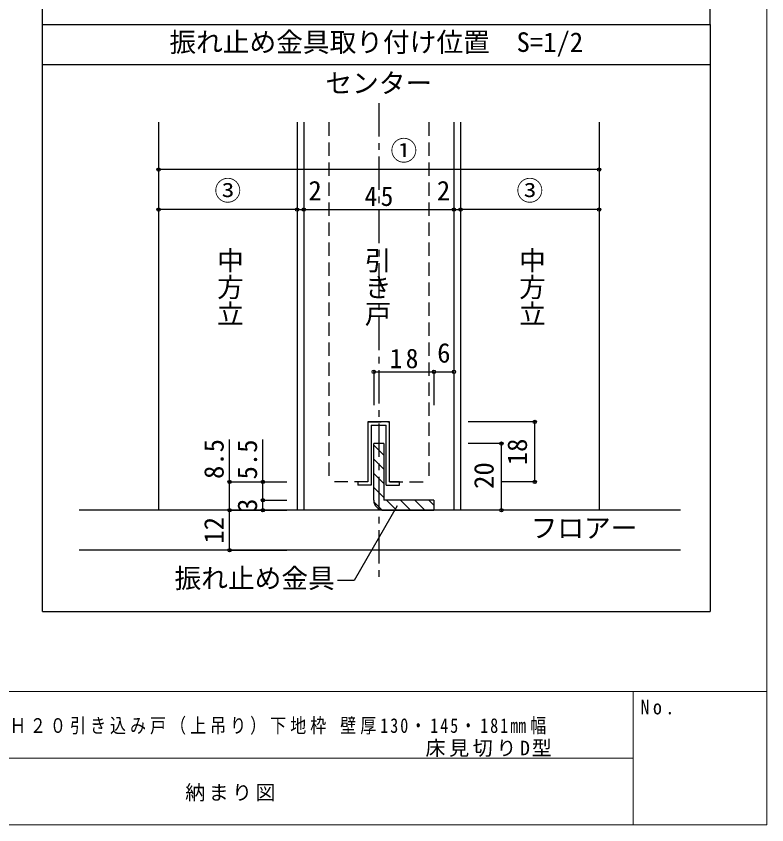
# Model space of a CAD drawing. Units: millimetres on the paper, with parts at other scales. Extents: x -197 to 362, y -138 to 137.
# Drawn here: x 85.4 to 197.8, y -138 to -16.8 of the extents above; entities that cross this region are included whole.
import ezdxf
from ezdxf.enums import TextEntityAlignment as Align

# ---------------------------------------------------------------- set-up
doc = ezdxf.new("R2010")
doc.units = ezdxf.units.MM
doc.header["$PDMODE"] = 32
doc.header["$PDSIZE"] = 0.5
doc.linetypes.add('CHAIN1', pattern=[8, 5, -1, 1, -1])
doc.linetypes.add('DASHED2', pattern=[3, 2, -1])
for name, color, linetype in [('1-1_通り芯', 4, 'CHAIN1'), ('1-3_仕上げ', 2, 'Continuous'), ('1-4_枠', 2, 'Continuous'), ('1-6_扉', 7, 'Continuous'), ('1-7_金物', 7, 'Continuous'), ('1-A_文字', 7, 'Continuous'), ('1-B_寸法', 7, 'Continuous'), ('F-A_文字', 7, 'Continuous')]:
    doc.layers.add(name, color=color, linetype=linetype)
doc.layers.add('F-0_補助線', color=7, linetype='Continuous', lineweight=18)
doc.styles.add('@ＭＳ ゴシック', font='')
doc.styles.add('ＭＳ ゴシック', font='')
doc.styles.get('@ＭＳ ゴシック').set_extended_font_data('@MS Gothic')
doc.styles.get('ＭＳ ゴシック').set_extended_font_data('MS Gothic')

msp = doc.modelspace()

# ---------------------------------------------------------------- linework, layer by layer
at = {"layer": '1-1_通り芯'}
msp.add_line((139.699, -29.814), (139.699, -101.306), dxfattribs=at)
at = {"layer": '1-3_仕上げ'}
for p, q in [((184.9, -90.836), (94.802, -90.836)), ((184.9, -96.836), (94.802, -96.836))]:
    msp.add_line(p, q, dxfattribs=at)
at = {"layer": '1-4_枠', "color": 3}
for p, q in [((106.699, -32.678), (106.699, -90.836)), ((127.449, -32.678), (127.449, -90.836)), ((151.949, -32.678), (151.949, -90.836)), ((172.699, -32.678), (172.699, -90.836))]:
    msp.add_line(p, q, dxfattribs=at)
at = {"layer": '1-4_枠', "color": 7}
for p, q in [((128.449, -32.678), (128.449, -90.836)), ((150.949, -32.678), (150.949, -90.836))]:
    msp.add_line(p, q, dxfattribs=at)
at = {"layer": '1-4_枠', "color": 4}
for p, q in [((127.449, -45.764), (106.699, -45.764)), ((127.449, -45.764), (128.449, -45.764)), ((128.449, -45.764), (150.949, -45.764)), ((150.949, -45.764), (151.949, -45.764))]:
    msp.add_line(p, q, dxfattribs=at)
at = {"layer": '1-4_枠', "color": 7}
for p in [(106.699, -45.764), (127.449, -45.764), (128.449, -45.764), (150.949, -45.764), (151.949, -45.764)]:
    msp.add_point(p, dxfattribs=at)
at = {"layer": '1-6_扉', "linetype": 'DASHED2'}
for p, q in [((132.199, -32.678), (132.199, -86.586)), ((147.199, -32.678), (147.199, -86.586)), ((138.074, -77.586), (141.324, -77.586)), ((138.074, -77.586), (138.074, -86.586)), ((141.324, -86.586), (141.324, -77.586)), ((138.074, -86.586), (132.199, -86.586)), ((141.324, -86.586), (147.199, -86.586))]:
    msp.add_line(p, q, dxfattribs=at)
at = {"layer": '1-7_金物'}
for p, q in [((141.324, -77.586), (138.074, -77.586)), ((138.074, -77.586), (138.074, -86.586)), ((138.574, -78.086), (140.824, -78.086)), ((138.574, -78.086), (138.574, -87.086)), ((140.824, -87.086), (140.824, -78.086)), ((138.574, -87.086), (136.574, -87.086)), ((140.824, -87.086), (142.824, -87.086))]:
    msp.add_line(p, q, dxfattribs=at)
at = {"layer": '1-7_金物', "color": 3}
for p, q in [((138.949, -89.336), (138.949, -80.836)), ((140.449, -80.836), (138.949, -80.836)), ((140.449, -80.836), (140.449, -89.336)), ((147.949, -89.336), (140.449, -89.336)), ((147.949, -89.336), (147.949, -90.836)), ((140.449, -90.836), (147.949, -90.836))]:
    msp.add_line(p, q, dxfattribs=at)
at = {"layer": '1-7_金物', "color": 4}
for p, q in [((140.449, -82.578), (138.949, -81.078)), ((140.449, -84.699), (138.949, -83.199)), ((140.449, -86.82), (138.949, -85.32)), ((140.449, -88.942), (138.949, -87.442)), ((140.202, -90.816), (138.969, -89.583)), ((142.344, -90.836), (140.844, -89.336)), ((144.465, -90.836), (142.965, -89.336)), ((146.587, -90.836), (145.087, -89.336)), ((147.949, -90.078), (147.208, -89.336))]:
    msp.add_line(p, q, dxfattribs=at)
at = {"layer": '1-7_金物'}
for points in [[(142.824, -87.086), (142.824, -86.586), (141.324, -86.586), (141.324, -77.586)], [(138.074, -86.586), (136.574, -86.586), (136.574, -87.086)]]:
    msp.add_lwpolyline(points, dxfattribs=at)
at = {"layer": '1-7_金物', "color": 3}
msp.add_arc((140.449, -89.336), 1.5, 180, 270, dxfattribs=at)
at = {"layer": '1-A_文字', "color": 3}
for p, q in [((89.328, -18), (89.328, 78)), ((189.328, -18), (189.328, 78)), ((89.328, -18), (189.328, -18)), ((89.328, -18), (189.328, -18)), ((89.328, -106), (89.328, -18)), ((189.328, -18), (189.328, -106)), ((89.328, -24), (189.328, -24)), ((89.328, -106), (189.328, -106))]:
    msp.add_line(p, q, dxfattribs=at)
at = {"layer": '1-A_文字'}
for p, q in [((142.465, -90.194), (136.007, -101.38)), ((136.007, -101.38), (133.507, -101.38))]:
    msp.add_line(p, q, dxfattribs=at)
at = {"layer": '1-B_寸法', "color": 4}
for p, q in [((172.699, -39.764), (106.699, -39.764)), ((172.699, -45.764), (151.949, -45.764)), ((172.699, -45.764), (172.699, -50.764)), ((138.949, -70.086), (138.949, -75.086)), ((138.949, -70.086), (147.949, -70.086)), ((147.949, -70.086), (150.949, -70.086)), ((147.949, -70.086), (147.949, -75.086)), ((150.949, -70.086), (150.949, -75.086)), ((163.074, -77.586), (153.074, -77.586)), ((163.074, -86.586), (163.074, -77.586)), ((117.34, -90.836), (117.34, -80.218)), ((122.34, -89.336), (122.34, -80.218)), ((158.074, -80.836), (153.074, -80.836)), ((158.074, -90.836), (158.074, -80.836)), ((117.34, -86.586), (125.907, -86.586)), ((163.074, -86.586), (158.074, -86.586)), ((122.34, -90.836), (122.34, -89.336)), ((122.34, -89.336), (125.907, -89.336)), ((117.34, -90.836), (125.907, -90.836)), ((117.34, -96.836), (117.34, -90.836)), ((158.074, -90.836), (153.074, -90.836)), ((117.34, -96.836), (125.907, -96.836))]:
    msp.add_line(p, q, dxfattribs=at)
at = {"layer": '1-B_寸法'}
for p in [(106.699, -39.764), (172.699, -39.764), (172.699, -45.764), (138.949, -70.086), (147.949, -70.086), (150.949, -70.086), (163.074, -77.586), (158.074, -80.836), (117.34, -86.586), (122.34, -86.586), (163.074, -86.586), (122.34, -89.336), (117.34, -90.836), (122.34, -90.836), (158.074, -90.836), (117.34, -96.836)]:
    msp.add_point(p, dxfattribs=at)
at = {"layer": 'F-0_補助線', "color": 3}
msp.add_line((-197.169, -118), (197.831, -118), dxfattribs=at)
msp.add_lwpolyline([(-197.169, 137), (197.831, 137), (197.831, -138), (-197.169, -138)], close=True, dxfattribs=at)
at = {"layer": 'F-0_補助線', "color": 2}
for points in [[(57.831, -118), (177.831, -118), (177.831, -128), (57.831, -128)], [(177.831, -118), (197.831, -118), (197.831, -138), (177.831, -138)]]:
    msp.add_lwpolyline(points, close=True, dxfattribs=at)

# ---------------------------------------------------------------- texts
at = {"layer": '1-4_枠', "color": 7, "style": 'ＭＳ ゴシック'}
for s, p in [('③', (115.074, -45.264)), ('2', (129.155, -45.264)), ('2', (148.397, -45.264))]:
    msp.add_text(s, height=2.933, dxfattribs=at).set_placement(p, align=Align.BOTTOM_LEFT)
at = {"layer": '1-4_枠', "color": 7, "insert": (137.574, -45.264), "char_height": 2.933, "attachment_point": 7, "style": 'ＭＳ ゴシック'}
msp.add_mtext('\\T1.27;\\W0.95;45', dxfattribs=at)
at = {"layer": '1-A_文字', "style": 'ＭＳ ゴシック'}
for s, p in [('振れ止め金具取り付け位置\u3000S=1/2', (108.328, -23)), ('センター', (131.699, -29.145)), ('フロアー', (162.449, -95.836)), ('振れ止め金具', (109.097, -103.38))]:
    msp.add_text(s, height=2.933, dxfattribs=at).set_placement(p, align=Align.BOTTOM_LEFT)
at = {"layer": '1-A_文字', "style": '@ＭＳ ゴシック'}
for s, p in [('中方立', (115.074, -51.35)), ('引き戸', (137.199, -51.35)), ('中方立', (160.324, -51.35))]:
    msp.add_text(s, height=2.933, rotation=270, dxfattribs=at).set_placement(p, align=Align.BOTTOM_LEFT)
at = {"layer": '1-B_寸法', "style": 'ＭＳ ゴシック'}
for s, p in [('①', (141.452, -39.264)), ('③', (160.324, -45.264)), ('6', (148.449, -69.586))]:
    msp.add_text(s, height=2.933, dxfattribs=at).set_placement(p, align=Align.BOTTOM_LEFT)
for s, p in [('8.5', (117.34, -86.146)), ('5.5', (122.34, -86.218)), ('18', (162.779, -84.086)), ('20', (157.779, -87.633)), ('3', (122.34, -91.086)), ('12', (117.34, -95.836))]:
    msp.add_text(s, height=2.933, rotation=90, dxfattribs=at).set_placement(p, align=Align.BOTTOM_LEFT)
at = {"layer": '1-B_寸法', "insert": (141.324, -69.586), "char_height": 2.933, "attachment_point": 7, "style": 'ＭＳ ゴシック'}
msp.add_mtext('\\T1.27;\\W0.95;18', dxfattribs=at)
at = {"layer": 'F-A_文字', "char_height": 2.199, "attachment_point": 7, "style": 'ＭＳ ゴシック'}
for s, insert in [('\\T1.38;\\W0.9;No.', (178.912, -121.478)), ('\\T1.25;\\W0.8;ＷＯ\\~建具\\~Ｈ２０引き込み戸（上吊り）下地枠\\~壁厚130・145・181㎜幅', (69.443, -124.5)), ('\\T1.18;床見切りD型', (146.693, -127.833)), ('\\T1.17;納まり図', (110.693, -134.5))]:
    msp.add_mtext(s, dxfattribs=dict(at, insert=insert))

doc.saveas('drawing.dxf')
